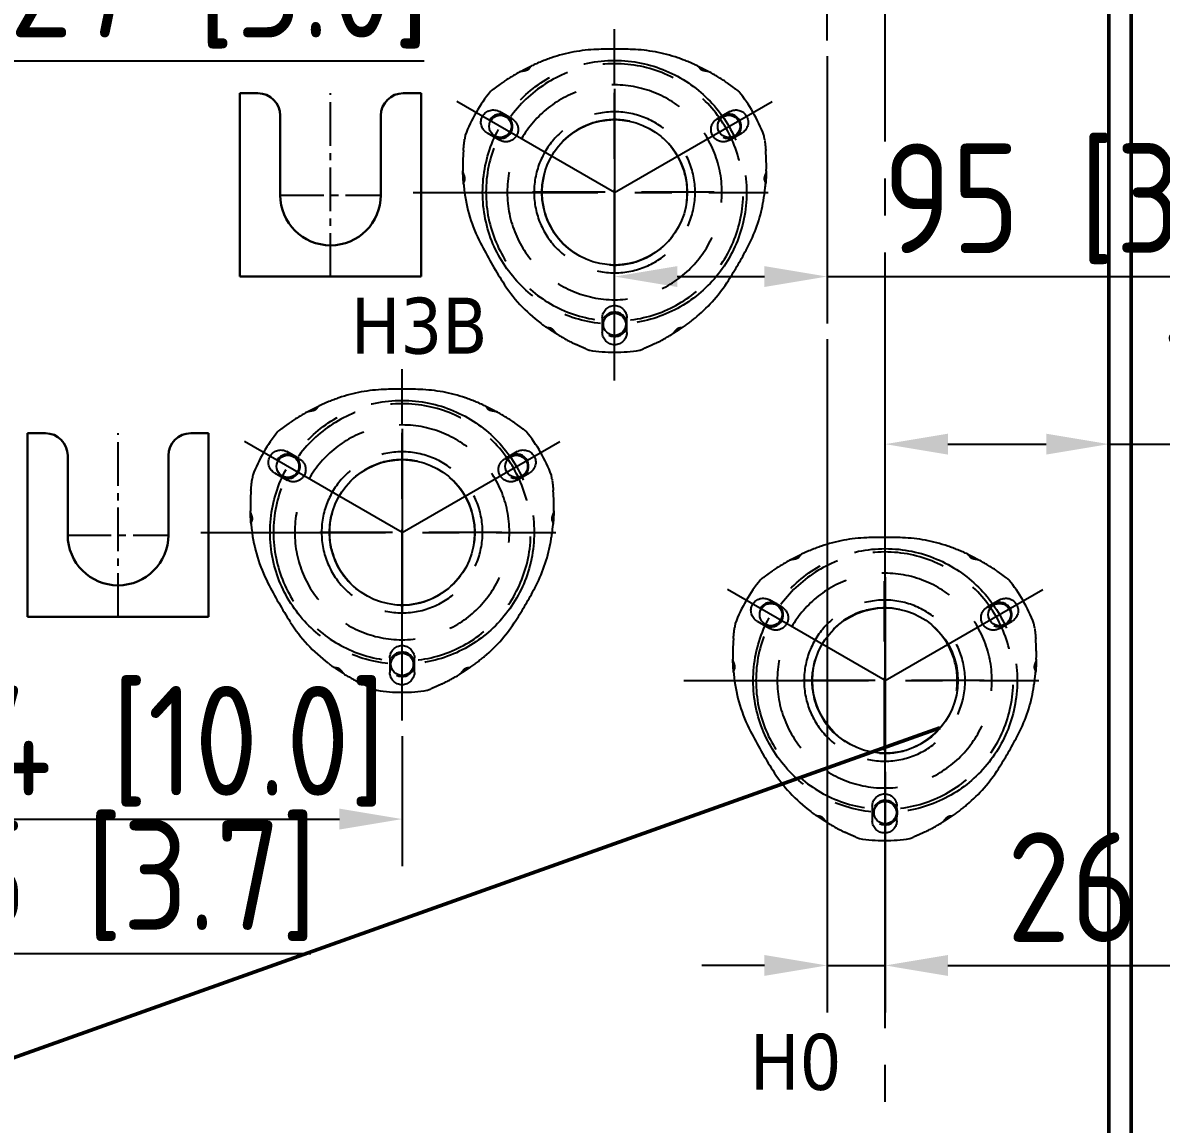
# Model space of a CAD drawing. Header units: millimetres. Extents: x 226184 to 236274, y -181921 to -175474.
# Drawn here: x 228171 to 228680, y -177662 to -177169 of the extents above; entities that cross this region are included whole.
import ezdxf

# ---------------------------------------------------------------- set-up
doc = ezdxf.new("R2010")
doc.units = ezdxf.units.MM
doc.header["$LTSCALE"] = 13
for name, pattern in [('CENTER2', [1.125, 0.75, -0.125, 0.125, -0.125]), ('CENTERX2', [101.6, 63.5, -12.7, 12.7, -12.7]), ('DASHED', [0.75, 0.5, -0.25])]:
    doc.linetypes.add(name, pattern=pattern)
for name, color, linetype in [('1', 4, 'Continuous'), ('2细线层', 4, 'Continuous'), ('4虚线层', 6, 'DASHED'), ('中心线', 1, 'CENTER2'), ('粗实线', 4, 'Continuous')]:
    doc.layers.add(name, color=color, linetype=linetype)
doc.layers.add('2细实线', color=3, linetype='Continuous', lineweight=20)
doc.layers.add('标注、文本', color=3, linetype='Continuous', lineweight=25)
doc.styles.get("Standard").update_dxf_attribs({"font": 'gbenor.shx', "bigfont": 'gbcbig.shx'})
doc.styles.add('Tahoma$001', font='tahoma.ttf', dxfattribs={"height": 2.159784})
doc.dimstyles.new('英寸 1-10', dxfattribs={"dimscale": 14, "dimtxt": 3.5, "dimasz": 2, "dimexe": 1.5, "dimexo": 0.5, "dimgap": 0.5, "dimtad": 1, "dimtoh": 1, "dimdec": 1, "dimdsep": 46, "dimtxsty": 'Standard', "dimcen": 2.5, "dimclrd": 3, "dimclre": 3, "dimclrt": 3, "dimadec": 0, "dimazin": 2, "dimtfac": 1, "dimtdec": 1, "dimtmove": 0, "dimatfit": 2, "dimfxl": 1, "dimarcsym": 0})

# ---------------------------------------------------------------- blocks, each defined once
blk = doc.blocks.new('A$C712F3155')
at = {"layer": '1', "color": 1, "linetype": 'CENTERX2', "lineweight": -3, "ltscale": 0.1}
for p, q in [((90, 0), (90, 156.99)), ((90, 130.33), (90, 35.46)), ((90, 84.09), (19.54, 124.77)), ((90, 84.09), (160.46, 124.77)), ((0, 84.09), (158.71, 84.09))]:
    blk.add_line(p, q, dxfattribs=at)
blk.add_circle((90, 84.09), 59, dxfattribs=at)
at = {"layer": '2细线层'}
for centre in [(38.9, 113.59), (141.1, 113.59), (90, 25.09)]:
    blk.add_circle(centre, 5, dxfattribs=at)
at = {"layer": '标注、文本'}
for centre in [(38.9, 113.59), (141.1, 113.59), (90, 25.09)]:
    blk.add_arc(centre, 5.5, 242.6715, 150, dxfattribs=at)
at = {"layer": '粗实线'}
blk.add_circle((90, 84.09), 32.5, dxfattribs=at)
blk = doc.blocks.new('*D44')
at = {"layer": '2细实线', "color": 3, "linetype": 'ByBlock', "lineweight": -2}
for p, q in [((227991.78, -177159.43), (227991.78, -177207.22)), ((228118.78, -177193.67), (228118.78, -177165.22)), ((228019.78, -177186.22), (228090.78, -177186.22)), ((228118.78, -177186.22), (228350.66, -177186.22))]:
    blk.add_line(p, q, dxfattribs=at)
at = {"layer": '2细实线', "color": 3, "linetype": 'ByBlock'}
for points in [[(228019.78, -177181.55), (228019.78, -177190.89), (227991.78, -177186.22)], [(228090.78, -177181.55), (228090.78, -177190.89), (228118.78, -177186.22)]]:
    blk.add_solid(points, dxfattribs=at)
at = {"layer": 'Defpoints', "color": 0, "linetype": 'ByBlock'}
for p in [(227991.78, -177152.43), (228118.78, -177186.22), (228118.78, -177200.67)]:
    blk.add_point(p, dxfattribs=at)
at = {"layer": '2细实线', "color": 3, "linetype": 'ByBlock', "insert": (228248.72, -177153.7), "char_height": 49, "attachment_point": 5}
blk.add_mtext('127 [5.0]', dxfattribs=at)
blk = doc.blocks.new('0.020')
at = {"layer": '中心线', "ltscale": 2}
for p, q in [((13611.24, 16499.07), (13611.24, 16581.07)), ((13588.74, 16535.57), (13633.74, 16535.57))]:
    blk.add_line(p, q, dxfattribs=at)
at = {"layer": '粗实线', "lineweight": 30}
for p, q in [((13570.74, 16499.07), (13570.74, 16581.07)), ((13570.74, 16581.07), (13578.74, 16581.07)), ((13643.74, 16581.07), (13651.74, 16581.07)), ((13651.74, 16499.07), (13651.74, 16581.07)), ((13588.74, 16535.57), (13588.74, 16571.07)), ((13633.74, 16535.57), (13633.74, 16571.07)), ((13570.74, 16499.07), (13651.74, 16499.07))]:
    blk.add_line(p, q, dxfattribs=at)
for centre, radius, start, end in [((13578.74, 16571.07), 10, 0, 90), ((13643.74, 16571.07), 10, 90, 180), ((13611.24, 16535.57), 22.5, 180, 0)]:
    blk.add_arc(centre, radius, start, end, dxfattribs=at)
blk = doc.blocks.new('A$C03F92070')
at = {"layer": '4虚线层', "ltscale": 5}
for p, q in [((67.85, 40.24), (67.85, 116.01)), ((16.36, 107.57), (21.99, 104.32)), ((113.71, 104.32), (119.34, 107.57)), ((16.49, 94.79), (10.86, 98.04)), ((124.84, 98.04), (119.21, 94.79)), ((23.33, 71.49), (112.37, 71.49)), ((62.35, 8.86), (62.35, 15.36)), ((73.35, 15.36), (73.35, 8.86))]:
    blk.add_line(p, q, dxfattribs=at)
for radius in [57.5, 48, 36, 32.5]:
    blk.add_circle((67.85, 71.49), radius, dxfattribs=at)
at = {"layer": '4虚线层', "ltscale": 5, "extrusion": (0, 0, -1)}
for centre, radius, start, end in [((-62.34, 65.41), 70, 71.0219, 87.9453), ((-67.85, -88.03), 223.54, 87.9453, 92.0547), ((-73.35, 65.41), 70, 92.0547, 108.9781), ((-68.85, 46.49), 90, 64.9245, 71.0219), ((-66.85, 46.49), 90, 108.9781, 115.0755), ((-68.85, 46.49), 90, 55.4521, 61.3818), ((-66.85, 46.49), 90, 118.6182, 124.5479), ((-68.85, 46.49), 90, 51.0831, 52.2343), ((-66.85, 46.49), 90, 127.7657, 128.9169), ((-67.85, 71.49), 71.5, 20.9645, 39.0355), ((-67.85, 71.49), 71.5, 140.9645, 159.0355), ((-90, 83.12), 90, 7.7657, 8.9169), ((-45.7, 83.12), 90, 171.0831, 172.2343), ((-90, 83.12), 90, 358.6182, 4.5479), ((-45.7, 83.12), 90, 175.4521, 181.3818), ((-90, 83.12), 90, 349.4672, 355.0755), ((-65.57, 80.82), 70, 186.6023, 207.2178), ((-45.7, 83.12), 90, 184.9245, 186.6023), ((-70.33, 79.46), 70, 331.9245, 349.4672), ((-205.81, 151.73), 223.54, 327.6503, 331.9245), ((70.97, 151.05), 223.54, 207.2178, 212.3568), ((-76.09, 69.57), 70, 310.1708, 327.6503), ((-58.73, 68.87), 70, 212.3568, 233.0262), ((-89, 84.85), 90, 304.9245, 310.1708), ((-46.7, 84.85), 90, 233.0262, 235.0755), ((-89, 84.85), 90, 295.4521, 301.3818), ((-46.7, 84.85), 90, 238.6182, 244.5479), ((-89, 84.85), 90, 291.0831, 292.2343), ((-67.85, 71.49), 71.5, 260.9645, 279.0355), ((-46.7, 84.85), 90, 247.7657, 248.9169)]:
    blk.add_arc(centre, radius, start, end, dxfattribs=at)
at = {"layer": '4虚线层', "ltscale": 5}
for centre, start, end in [((13.61, 102.81), 60, 240), ((122.09, 102.81), 300, 120), ((19.24, 99.56), 240, 60), ((116.46, 99.56), 120, 300), ((67.85, 15.36), 0, 180), ((67.85, 8.86), 180, 0)]:
    blk.add_arc(centre, 5.5, start, end, dxfattribs=at)
for points, knots in [([(30.89, 128.1), (30.89, 128.1), (30.88, 128.1), (30.83, 128.07), (30.76, 128.04), (30.57, 127.95), (30.45, 127.89), (30.18, 127.77), (30.03, 127.69), (29.7, 127.53), (29.52, 127.45), (29.16, 127.27), (28.96, 127.17), (28.58, 126.98), (28.39, 126.89), (27.99, 126.69), (27.8, 126.59), (27.42, 126.39), (27.24, 126.3), (26.87, 126.11), (26.7, 126.02), (26.39, 125.85), (26.24, 125.77), (25.98, 125.63), (25.87, 125.57), (25.69, 125.47), (25.63, 125.44), (25.58, 125.41), (25.57, 125.4), (25.57, 125.4), (25.57, 125.4), (25.57, 125.4)], [0, 0, 0, 0, 0.043819, 0.043819, 0.119878, 0.119878, 0.195937, 0.195937, 0.271996, 0.271996, 0.348055, 0.348055, 0.424114, 0.424114, 0.500173, 0.500173, 0.576231, 0.576231, 0.65229, 0.65229, 0.728349, 0.728349, 0.804408, 0.804408, 0.880467, 0.880467, 0.956526, 0.956526, 0.994556, 0.994556, 1, 1, 1, 1]), ([(30.71, 128.01), (30.65, 127.99), (30.59, 127.94), (30.48, 127.84), (30.42, 127.77), (30.3, 127.62), (30.24, 127.54), (30.11, 127.35), (30.04, 127.25), (29.89, 127.05), (29.81, 126.95), (29.62, 126.74), (29.51, 126.65), (29.29, 126.47), (29.16, 126.4), (28.9, 126.26), (28.77, 126.2), (28.36, 126.06), (28.08, 125.99), (27.53, 125.87), (27.26, 125.83), (26.87, 125.76), (26.75, 125.74), (26.5, 125.7), (26.38, 125.67), (26.05, 125.61), (25.85, 125.56), (25.74, 125.5)], [0, 0, 0, 0, 0.0625, 0.0625, 0.125, 0.125, 0.1875, 0.1875, 0.25, 0.25, 0.3125, 0.3125, 0.375, 0.375, 0.4375, 0.4375, 0.5, 0.5, 0.625, 0.625, 0.75, 0.75, 0.8125, 0.8125, 0.875, 0.875, 1, 1, 1, 1]), ([(110.13, 125.4), (110.13, 125.4), (110.13, 125.4), (110.13, 125.4), (110.12, 125.41), (110.07, 125.44), (110.01, 125.47), (109.83, 125.57), (109.72, 125.63), (109.46, 125.77), (109.31, 125.85), (108.99, 126.02), (108.81, 126.11), (108.45, 126.3), (108.26, 126.4), (107.88, 126.6), (107.68, 126.7), (107.29, 126.9), (107.1, 127), (106.72, 127.18), (106.53, 127.28), (106.16, 127.46), (105.99, 127.54), (105.66, 127.7), (105.51, 127.77), (105.24, 127.9), (105.12, 127.95), (104.94, 128.04), (104.87, 128.07), (104.82, 128.09), (104.81, 128.1), (104.8, 128.1), (104.8, 128.1), (104.8, 128.1)], [0, 0, 0, 0, 0.005743, 0.005743, 0.043766, 0.043766, 0.119813, 0.119813, 0.195859, 0.195859, 0.271906, 0.271906, 0.347952, 0.347952, 0.423999, 0.423999, 0.500046, 0.500046, 0.576092, 0.576092, 0.652139, 0.652139, 0.728185, 0.728185, 0.804232, 0.804232, 0.880279, 0.880279, 0.956325, 0.956325, 0.994349, 0.994349, 1, 1, 1, 1]), ([(109.96, 125.5), (109.9, 125.53), (109.83, 125.55), (109.65, 125.6), (109.54, 125.63), (109.21, 125.7), (108.96, 125.74), (108.44, 125.83), (108.17, 125.87), (107.63, 125.99), (107.34, 126.06), (106.94, 126.2), (106.8, 126.26), (106.54, 126.39), (106.42, 126.47), (106.19, 126.64), (106.08, 126.74), (105.9, 126.94), (105.81, 127.05), (105.66, 127.25), (105.59, 127.35), (105.46, 127.53), (105.39, 127.62), (105.28, 127.77), (105.22, 127.84), (105.11, 127.94), (105.05, 127.99), (104.99, 128.01)], [0, 0, 0, 0, 0.0625, 0.0625, 0.125, 0.125, 0.25, 0.25, 0.375, 0.375, 0.5, 0.5, 0.5625, 0.5625, 0.625, 0.625, 0.6875, 0.6875, 0.75, 0.75, 0.8125, 0.8125, 0.875, 0.875, 0.9375, 0.9375, 1, 1, 1, 1]), ([(13.95, 117.81), (13.92, 117.79), (13.88, 117.76), (13.82, 117.71), (13.77, 117.67), (13.74, 117.65), (13.73, 117.64)], [0, 0, 0, 0, 0.272943, 0.542517, 0.809704, 1, 1, 1, 1]), ([(14.22, 118.02), (14.2, 118), (14.15, 117.96), (14.08, 117.91), (14.01, 117.86), (13.97, 117.82), (13.95, 117.81)], [0, 0, 0, 0, 0.251777, 0.501943, 0.751136, 1, 1, 1, 1]), ([(14.55, 118.27), (14.52, 118.25), (14.46, 118.2), (14.38, 118.14), (14.3, 118.08), (14.25, 118.04), (14.22, 118.02)], [0, 0, 0, 0, 0.251749, 0.501948, 0.751171, 1, 1, 1, 1]), ([(15.74, 119.15), (15.69, 119.12), (15.59, 119.05), (15.45, 118.94), (15.32, 118.84), (15.18, 118.74), (15.05, 118.65), (14.92, 118.55), (14.8, 118.45), (14.67, 118.36), (14.59, 118.3), (14.55, 118.27)], [0, 0, 0, 0, 0.114473, 0.22719, 0.338528, 0.448878, 0.558641, 0.668227, 0.778044, 0.888502, 1, 1, 1, 1]), ([(17.82, 120.63), (17.81, 120.62), (17.74, 120.57), (17.58, 120.46), (17.28, 120.26), (16.94, 120.02), (16.6, 119.78), (16.29, 119.55), (16.01, 119.35), (15.83, 119.22), (15.74, 119.15)], [0, 0, 0, 0, 0.026865, 0.187364, 0.351072, 0.511786, 0.674931, 0.783277, 0.891149, 1, 1, 1, 1]), ([(119.96, 119.15), (119.92, 119.19), (119.82, 119.25), (119.69, 119.35), (119.55, 119.45), (119.41, 119.55), (119.28, 119.65), (119.06, 119.81), (118.76, 120.02), (118.42, 120.26), (118.12, 120.46), (117.96, 120.57), (117.89, 120.62), (117.88, 120.63)], [0, 0, 0, 0, 0.05466, 0.108896, 0.162888, 0.216817, 0.270864, 0.325211, 0.488741, 0.649833, 0.813717, 0.974388, 1, 1, 1, 1]), ([(121.15, 118.27), (121.11, 118.3), (121.03, 118.36), (120.9, 118.45), (120.78, 118.55), (120.65, 118.65), (120.52, 118.74), (120.38, 118.84), (120.25, 118.94), (120.1, 119.05), (120.01, 119.12), (119.96, 119.15)], [0, 0, 0, 0, 0.111498, 0.221956, 0.331773, 0.441359, 0.551122, 0.661472, 0.77281, 0.885527, 1, 1, 1, 1]), ([(121.48, 118.02), (121.45, 118.04), (121.4, 118.08), (121.32, 118.14), (121.23, 118.2), (121.18, 118.25), (121.15, 118.27)], [0, 0, 0, 0, 0.248829, 0.498052, 0.748251, 1, 1, 1, 1]), ([(121.75, 117.81), (121.73, 117.82), (121.69, 117.86), (121.62, 117.91), (121.55, 117.96), (121.5, 118), (121.48, 118.02)], [0, 0, 0, 0, 0.248864, 0.498057, 0.748223, 1, 1, 1, 1]), ([(121.97, 117.64), (121.96, 117.65), (121.93, 117.67), (121.88, 117.71), (121.82, 117.76), (121.78, 117.79), (121.75, 117.81)], [0, 0, 0, 0, 0.190293, 0.457482, 0.727057, 1, 1, 1, 1]), ([(0.52, 92.79), (0.51, 92.73), (0.5, 92.62), (0.48, 92.45), (0.46, 92.28), (0.45, 92.11), (0.43, 91.95), (0.4, 91.68), (0.37, 91.32), (0.33, 90.9), (0.3, 90.54), (0.29, 90.34), (0.28, 90.26), (0.28, 90.25)], [0, 0, 0, 0, 0.05466, 0.108897, 0.162889, 0.216817, 0.270864, 0.325211, 0.488741, 0.649833, 0.813717, 0.974388, 1, 1, 1, 1]), ([(0.69, 94.25), (0.68, 94.21), (0.67, 94.11), (0.65, 93.95), (0.63, 93.8), (0.61, 93.64), (0.59, 93.47), (0.57, 93.31), (0.55, 93.14), (0.53, 92.96), (0.52, 92.85), (0.52, 92.79)], [0, 0, 0, 0, 0.111498, 0.221956, 0.331773, 0.441359, 0.551122, 0.661472, 0.77281, 0.885527, 1, 1, 1, 1]), ([(0.74, 94.67), (0.73, 94.63), (0.73, 94.57), (0.71, 94.47), (0.7, 94.36), (0.69, 94.29), (0.69, 94.25)], [0, 0, 0, 0, 0.248829, 0.498052, 0.748251, 1, 1, 1, 1]), ([(0.82, 95.29), (0.82, 95.27), (0.81, 95.24), (0.81, 95.17), (0.8, 95.1), (0.79, 95.04), (0.78, 95.01)], [0, 0, 0, 0, 0.190297, 0.457484, 0.727058, 1, 1, 1, 1]), ([(134.92, 95.01), (134.91, 95.04), (134.9, 95.1), (134.89, 95.17), (134.89, 95.24), (134.88, 95.27), (134.88, 95.29)], [0, 0, 0, 0, 0.272943, 0.542517, 0.809704, 1, 1, 1, 1]), ([(134.96, 94.67), (134.96, 94.7), (134.95, 94.76), (134.94, 94.85), (134.93, 94.93), (134.92, 94.98), (134.92, 95.01)], [0, 0, 0, 0, 0.251777, 0.501943, 0.751136, 1, 1, 1, 1]), ([(135.01, 94.25), (135.01, 94.29), (135, 94.36), (134.99, 94.47), (134.97, 94.57), (134.96, 94.63), (134.96, 94.67)], [0, 0, 0, 0, 0.251749, 0.501948, 0.751171, 1, 1, 1, 1]), ([(135.18, 92.79), (135.18, 92.85), (135.16, 92.96), (135.15, 93.14), (135.13, 93.31), (135.11, 93.47), (135.09, 93.64), (135.07, 93.8), (135.05, 93.95), (135.03, 94.11), (135.02, 94.21), (135.01, 94.25)], [0, 0, 0, 0, 0.114473, 0.22719, 0.338528, 0.448878, 0.558641, 0.668227, 0.778044, 0.888502, 1, 1, 1, 1]), ([(135.42, 90.25), (135.42, 90.26), (135.41, 90.34), (135.4, 90.54), (135.37, 90.9), (135.33, 91.31), (135.29, 91.73), (135.25, 92.11), (135.22, 92.45), (135.2, 92.67), (135.18, 92.79)], [0, 0, 0, 0, 0.026865, 0.187364, 0.351073, 0.511786, 0.674931, 0.783277, 0.891149, 1, 1, 1, 1]), ([(0.02, 81.15), (0.02, 81.15), (0.02, 81.15), (0.02, 81.15), (0.02, 81.14), (0.02, 81.08), (0.02, 81.01), (0.02, 80.81), (0.03, 80.68), (0.04, 80.38), (0.04, 80.21), (0.05, 79.85), (0.06, 79.65), (0.08, 79.24), (0.09, 79.03), (0.11, 78.6), (0.12, 78.38), (0.14, 77.94), (0.16, 77.72), (0.18, 77.3), (0.2, 77.09), (0.23, 76.68), (0.24, 76.49), (0.27, 76.13), (0.28, 75.96), (0.3, 75.67), (0.32, 75.54), (0.33, 75.33), (0.34, 75.26), (0.34, 75.2), (0.35, 75.19), (0.35, 75.19), (0.35, 75.19), (0.35, 75.19)], [0, 0, 0, 0, 0.005743, 0.005743, 0.043766, 0.043766, 0.119813, 0.119813, 0.195859, 0.195859, 0.271906, 0.271906, 0.347952, 0.347952, 0.423999, 0.423999, 0.500046, 0.500046, 0.576092, 0.576092, 0.652139, 0.652139, 0.728185, 0.728185, 0.804232, 0.804232, 0.880279, 0.880279, 0.956325, 0.956325, 0.994349, 0.994349, 1, 1, 1, 1]), ([(0.02, 80.95), (0.02, 80.89), (0.04, 80.81), (0.08, 80.63), (0.12, 80.53), (0.22, 80.21), (0.31, 79.97), (0.5, 79.47), (0.59, 79.22), (0.76, 78.69), (0.85, 78.41), (0.92, 77.98), (0.94, 77.84), (0.96, 77.55), (0.95, 77.4), (0.91, 77.12), (0.88, 76.97), (0.8, 76.71), (0.75, 76.59), (0.65, 76.35), (0.6, 76.24), (0.51, 76.03), (0.47, 75.94), (0.39, 75.76), (0.37, 75.68), (0.33, 75.53), (0.32, 75.46), (0.33, 75.4)], [0, 0, 0, 0, 0.0625, 0.0625, 0.125, 0.125, 0.25, 0.25, 0.375, 0.375, 0.5, 0.5, 0.5625, 0.5625, 0.625, 0.625, 0.6875, 0.6875, 0.75, 0.75, 0.8125, 0.8125, 0.875, 0.875, 0.9375, 0.9375, 1, 1, 1, 1]), ([(135.37, 75.4), (135.38, 75.46), (135.37, 75.53), (135.33, 75.68), (135.31, 75.76), (135.23, 75.94), (135.19, 76.03), (135.1, 76.24), (135.04, 76.35), (134.95, 76.58), (134.9, 76.71), (134.82, 76.97), (134.79, 77.11), (134.75, 77.4), (134.74, 77.54), (134.76, 77.83), (134.78, 77.98), (134.85, 78.4), (134.93, 78.68), (135.11, 79.21), (135.2, 79.47), (135.34, 79.84), (135.38, 79.96), (135.47, 80.2), (135.51, 80.31), (135.62, 80.63), (135.68, 80.83), (135.68, 80.95)], [0, 0, 0, 0, 0.0625, 0.0625, 0.125, 0.125, 0.1875, 0.1875, 0.25, 0.25, 0.3125, 0.3125, 0.375, 0.375, 0.4375, 0.4375, 0.5, 0.5, 0.625, 0.625, 0.75, 0.75, 0.8125, 0.8125, 0.875, 0.875, 1, 1, 1, 1]), ([(135.35, 75.19), (135.35, 75.19), (135.35, 75.2), (135.36, 75.26), (135.37, 75.34), (135.38, 75.54), (135.4, 75.67), (135.42, 75.97), (135.43, 76.14), (135.46, 76.51), (135.48, 76.7), (135.5, 77.11), (135.52, 77.32), (135.54, 77.75), (135.56, 77.97), (135.58, 78.41), (135.59, 78.62), (135.61, 79.05), (135.62, 79.26), (135.64, 79.67), (135.65, 79.86), (135.66, 80.22), (135.66, 80.39), (135.67, 80.68), (135.67, 80.81), (135.68, 81.01), (135.68, 81.08), (135.68, 81.14), (135.68, 81.15), (135.68, 81.15), (135.68, 81.15), (135.68, 81.15)], [0, 0, 0, 0, 0.043819, 0.043819, 0.119878, 0.119878, 0.195937, 0.195937, 0.271996, 0.271996, 0.348055, 0.348055, 0.424114, 0.424114, 0.500173, 0.500173, 0.576232, 0.576232, 0.65229, 0.65229, 0.728349, 0.728349, 0.804408, 0.804408, 0.880467, 0.880467, 0.956526, 0.956526, 0.994556, 0.994556, 1, 1, 1, 1]), ([(37.3, 11.18), (37.3, 11.18), (37.31, 11.17), (37.36, 11.14), (37.42, 11.09), (37.59, 10.98), (37.7, 10.9), (37.95, 10.73), (38.09, 10.63), (38.39, 10.43), (38.55, 10.32), (38.89, 10.09), (39.07, 9.97), (39.42, 9.73), (39.61, 9.61), (39.98, 9.37), (40.16, 9.26), (40.51, 9.03), (40.69, 8.91), (41.04, 8.69), (41.2, 8.59), (41.51, 8.4), (41.65, 8.31), (41.9, 8.16), (42.01, 8.09), (42.18, 7.99), (42.24, 7.95), (42.29, 7.92), (42.3, 7.91), (42.3, 7.91), (42.3, 7.91), (42.3, 7.91)], [0, 0, 0, 0, 0.043819, 0.043819, 0.119878, 0.119878, 0.195937, 0.195937, 0.271996, 0.271996, 0.348055, 0.348055, 0.424114, 0.424114, 0.500173, 0.500173, 0.576231, 0.576231, 0.65229, 0.65229, 0.728349, 0.728349, 0.804408, 0.804408, 0.880467, 0.880467, 0.956526, 0.956526, 0.994556, 0.994556, 1, 1, 1, 1]), ([(37.47, 11.06), (37.52, 11.02), (37.59, 11), (37.73, 10.95), (37.82, 10.93), (38.01, 10.91), (38.11, 10.9), (38.34, 10.88), (38.46, 10.87), (38.71, 10.83), (38.85, 10.81), (39.11, 10.75), (39.25, 10.71), (39.52, 10.6), (39.64, 10.53), (39.89, 10.37), (40.01, 10.29), (40.34, 10.01), (40.54, 9.8), (40.91, 9.38), (41.09, 9.17), (41.34, 8.87), (41.42, 8.77), (41.58, 8.58), (41.66, 8.48), (41.88, 8.23), (42.02, 8.08), (42.13, 8.02)], [0, 0, 0, 0, 0.0625, 0.0625, 0.125, 0.125, 0.1875, 0.1875, 0.25, 0.25, 0.3125, 0.3125, 0.375, 0.375, 0.4375, 0.4375, 0.5, 0.5, 0.625, 0.625, 0.75, 0.75, 0.8125, 0.8125, 0.875, 0.875, 1, 1, 1, 1]), ([(93.4, 7.91), (93.4, 7.91), (93.4, 7.91), (93.4, 7.91), (93.41, 7.92), (93.46, 7.95), (93.52, 7.99), (93.69, 8.09), (93.8, 8.16), (94.06, 8.32), (94.2, 8.4), (94.51, 8.6), (94.68, 8.7), (95.02, 8.92), (95.2, 9.04), (95.56, 9.27), (95.75, 9.39), (96.12, 9.63), (96.3, 9.75), (96.65, 9.98), (96.83, 10.1), (97.16, 10.33), (97.32, 10.43), (97.62, 10.64), (97.76, 10.73), (98.01, 10.9), (98.11, 10.98), (98.28, 11.1), (98.34, 11.14), (98.39, 11.17), (98.4, 11.18), (98.4, 11.18), (98.4, 11.18), (98.4, 11.18)], [0, 0, 0, 0, 0.005743, 0.005743, 0.043766, 0.043766, 0.119813, 0.119813, 0.195859, 0.195859, 0.271906, 0.271906, 0.347952, 0.347952, 0.423999, 0.423999, 0.500046, 0.500046, 0.576092, 0.576092, 0.652139, 0.652139, 0.728185, 0.728185, 0.804232, 0.804232, 0.880279, 0.880279, 0.956325, 0.956325, 0.994349, 0.994349, 1, 1, 1, 1]), ([(93.57, 8.02), (93.62, 8.05), (93.68, 8.1), (93.82, 8.23), (93.89, 8.31), (94.11, 8.56), (94.27, 8.76), (94.61, 9.17), (94.79, 9.38), (95.16, 9.79), (95.36, 10), (95.69, 10.28), (95.8, 10.37), (96.05, 10.53), (96.18, 10.6), (96.44, 10.71), (96.58, 10.75), (96.85, 10.81), (96.98, 10.83), (97.24, 10.87), (97.36, 10.88), (97.58, 10.9), (97.69, 10.91), (97.88, 10.93), (97.96, 10.95), (98.11, 11), (98.18, 11.02), (98.23, 11.06)], [0, 0, 0, 0, 0.0625, 0.0625, 0.125, 0.125, 0.25, 0.25, 0.375, 0.375, 0.5, 0.5, 0.5625, 0.5625, 0.625, 0.625, 0.6875, 0.6875, 0.75, 0.75, 0.8125, 0.8125, 0.875, 0.875, 0.9375, 0.9375, 1, 1, 1, 1]), ([(50.31, 3.59), (50.32, 3.59), (50.4, 3.55), (50.57, 3.46), (50.9, 3.31), (51.28, 3.14), (51.66, 2.96), (52.01, 2.8), (52.32, 2.67), (52.52, 2.57), (52.63, 2.53)], [0, 0, 0, 0, 0.026866, 0.187364, 0.351073, 0.511786, 0.674931, 0.783277, 0.891149, 1, 1, 1, 1]), ([(52.63, 2.53), (52.68, 2.5), (52.79, 2.46), (52.95, 2.39), (53.11, 2.32), (53.26, 2.25), (53.41, 2.19), (53.56, 2.12), (53.7, 2.06), (53.85, 2), (53.94, 1.96), (53.98, 1.94)], [0, 0, 0, 0, 0.114473, 0.22719, 0.338528, 0.448878, 0.558641, 0.668227, 0.778044, 0.888502, 1, 1, 1, 1]), ([(53.98, 1.94), (54.02, 1.93), (54.09, 1.9), (54.18, 1.86), (54.28, 1.82), (54.34, 1.79), (54.37, 1.78)], [0, 0, 0, 0, 0.251749, 0.501948, 0.751171, 1, 1, 1, 1]), ([(54.37, 1.78), (54.4, 1.77), (54.45, 1.74), (54.54, 1.71), (54.61, 1.68), (54.66, 1.66), (54.69, 1.65)], [0, 0, 0, 0, 0.251777, 0.501943, 0.751136, 1, 1, 1, 1]), ([(54.69, 1.65), (54.71, 1.64), (54.77, 1.61), (54.84, 1.58), (54.9, 1.56), (54.93, 1.55), (54.94, 1.54)], [0, 0, 0, 0, 0.272943, 0.542518, 0.809705, 1, 1, 1, 1]), ([(80.76, 1.54), (80.77, 1.55), (80.8, 1.56), (80.86, 1.58), (80.93, 1.61), (80.99, 1.64), (81.01, 1.65)], [0, 0, 0, 0, 0.190295, 0.457482, 0.727057, 1, 1, 1, 1]), ([(81.01, 1.65), (81.04, 1.66), (81.08, 1.68), (81.16, 1.71), (81.25, 1.74), (81.3, 1.77), (81.33, 1.78)], [0, 0, 0, 0, 0.248864, 0.498057, 0.748223, 1, 1, 1, 1]), ([(81.33, 1.78), (81.36, 1.79), (81.42, 1.82), (81.52, 1.86), (81.61, 1.9), (81.68, 1.93), (81.72, 1.94)], [0, 0, 0, 0, 0.248829, 0.498052, 0.748251, 1, 1, 1, 1]), ([(81.72, 1.94), (81.76, 1.96), (81.85, 2), (82, 2.06), (82.14, 2.12), (82.29, 2.19), (82.44, 2.25), (82.59, 2.32), (82.75, 2.39), (82.91, 2.46), (83.02, 2.5), (83.07, 2.53)], [0, 0, 0, 0, 0.111498, 0.221956, 0.331773, 0.441359, 0.551122, 0.661472, 0.77281, 0.885527, 1, 1, 1, 1]), ([(83.07, 2.53), (83.12, 2.55), (83.23, 2.6), (83.38, 2.67), (83.54, 2.73), (83.69, 2.8), (83.84, 2.87), (84.09, 2.98), (84.42, 3.14), (84.8, 3.31), (85.13, 3.46), (85.3, 3.55), (85.38, 3.58), (85.39, 3.59)], [0, 0, 0, 0, 0.05466, 0.108897, 0.162889, 0.216817, 0.270864, 0.325211, 0.488741, 0.649834, 0.813718, 0.974389, 1, 1, 1, 1])]:
    blk.add_open_spline(points, degree=3, knots=knots, dxfattribs=at)
blk.add_open_spline([(0.82, 95.28), (0.81, 95.2), (0.82, 95.09), (0.84, 94.95)], degree=3, dxfattribs=at)
blk = doc.blocks.new('*D49')
at = {"layer": '2细实线', "color": 3, "linetype": 'ByBlock', "lineweight": -2}
for p, q in [((228666.77, -177247.02), (228666.77, -176818.19)), ((228805.77, -177224.98), (228805.77, -176818.19)), ((228666.77, -176839.19), (228434.75, -176839.19)), ((228777.77, -176839.19), (228694.77, -176839.19))]:
    blk.add_line(p, q, dxfattribs=at)
at = {"layer": '2细实线', "color": 3, "linetype": 'ByBlock'}
for points in [[(228694.77, -176834.53), (228694.77, -176843.86), (228666.77, -176839.19)], [(228777.77, -176834.53), (228777.77, -176843.86), (228805.77, -176839.19)]]:
    blk.add_solid(points, dxfattribs=at)
at = {"layer": 'Defpoints', "color": 0, "linetype": 'ByBlock'}
for p in [(228805.77, -176839.19), (228805.77, -177231.98), (228666.77, -177254.02)]:
    blk.add_point(p, dxfattribs=at)
at = {"layer": '2细实线', "color": 3, "linetype": 'ByBlock', "insert": (228536.76, -176806.68), "char_height": 49, "attachment_point": 5}
blk.add_mtext('139 [5.5]', dxfattribs=at)
blk = doc.blocks.new('*D53')
at = {"layer": '2细实线', "color": 3, "linetype": 'ByBlock', "lineweight": -2}
for p, q in [((227991.78, -177470.92), (227991.78, -177606.22)), ((228086.78, -177488.07), (228086.78, -177606.22)), ((228019.78, -177585.22), (228058.78, -177585.22)), ((228086.78, -177585.22), (228299.93, -177585.22))]:
    blk.add_line(p, q, dxfattribs=at)
at = {"layer": '2细实线', "color": 3, "linetype": 'ByBlock'}
for points in [[(228019.78, -177580.55), (228019.78, -177589.88), (227991.78, -177585.22)], [(228058.78, -177580.55), (228058.78, -177589.88), (228086.78, -177585.22)]]:
    blk.add_solid(points, dxfattribs=at)
at = {"layer": 'Defpoints', "color": 0, "linetype": 'ByBlock'}
for p in [(227991.78, -177463.92), (228086.78, -177481.07), (228086.78, -177585.22)]:
    blk.add_point(p, dxfattribs=at)
at = {"layer": '2细实线', "color": 3, "linetype": 'ByBlock', "insert": (228207.36, -177552.71), "char_height": 49, "attachment_point": 5}
blk.add_mtext('95 [3.7]', dxfattribs=at)
blk = doc.blocks.new('*D54')
at = {"layer": '2细实线', "color": 3, "linetype": 'ByBlock', "lineweight": -2}
for p, q in [((228340.78, -177488.07), (228340.78, -177546.15)), ((228086.78, -177506.38), (228086.78, -177546.15)), ((228114.78, -177525.15), (228312.78, -177525.15))]:
    blk.add_line(p, q, dxfattribs=at)
at = {"layer": '2细实线', "color": 3, "linetype": 'ByBlock'}
for points in [[(228114.78, -177520.49), (228114.78, -177529.82), (228086.78, -177525.15)], [(228312.78, -177520.49), (228312.78, -177529.82), (228340.78, -177525.15)]]:
    blk.add_solid(points, dxfattribs=at)
at = {"layer": 'Defpoints', "color": 0, "linetype": 'ByBlock'}
for p in [(228340.78, -177481.07), (228086.78, -177499.38), (228340.78, -177525.15)]:
    blk.add_point(p, dxfattribs=at)
at = {"layer": '2细实线', "color": 3, "linetype": 'ByBlock', "insert": (228213.78, -177492.63), "char_height": 49, "attachment_point": 5}
blk.add_mtext('254 [10.0]', dxfattribs=at)
blk = doc.blocks.new('*D55')
at = {"layer": '2细实线', "color": 3, "linetype": 'ByBlock', "lineweight": -2}
for p, q in [((228530.77, -177184.07), (228530.77, -177303.63)), ((228435.78, -177322.07), (228435.78, -177261.63)), ((228463.78, -177282.63), (228502.77, -177282.63)), ((228530.77, -177282.63), (228743.92, -177282.63))]:
    blk.add_line(p, q, dxfattribs=at)
at = {"layer": '2细实线', "color": 3, "linetype": 'ByBlock'}
for points in [[(228463.78, -177277.97), (228463.78, -177287.3), (228435.78, -177282.63)], [(228502.77, -177277.97), (228502.77, -177287.3), (228530.77, -177282.63)]]:
    blk.add_solid(points, dxfattribs=at)
at = {"layer": 'Defpoints', "color": 0, "linetype": 'ByBlock'}
for p in [(228530.77, -177177.07), (228530.77, -177282.63), (228435.78, -177329.07)]:
    blk.add_point(p, dxfattribs=at)
at = {"layer": '2细实线', "color": 3, "linetype": 'ByBlock', "insert": (228651.34, -177250.12), "char_height": 49, "attachment_point": 5}
blk.add_mtext('95 [3.7]', dxfattribs=at)
blk = doc.blocks.new('*D38')
at = {"layer": '2细实线', "color": 3, "linetype": 'ByBlock', "lineweight": -2}
for p, q in [((228556.77, -177522.84), (228556.77, -177336.55)), ((228656.77, -177350.55), (228656.77, -177336.55)), ((228584.77, -177357.55), (228628.77, -177357.55)), ((228656.77, -177357.55), (228888.79, -177357.55))]:
    blk.add_line(p, q, dxfattribs=at)
at = {"layer": '2细实线', "color": 3, "linetype": 'ByBlock'}
for points in [[(228584.77, -177352.88), (228584.77, -177362.21), (228556.77, -177357.55)], [(228628.77, -177352.88), (228628.77, -177362.21), (228656.77, -177357.55)]]:
    blk.add_solid(points, dxfattribs=at)
at = {"layer": 'Defpoints', "color": 0, "linetype": 'ByBlock'}
for p in [(228656.77, -177357.55), (228656.77, -177357.55), (228556.77, -177529.84)]:
    blk.add_point(p, dxfattribs=at)
at = {"layer": '2细实线', "color": 3, "linetype": 'ByBlock', "insert": (228786.78, -177325.03), "char_height": 49, "attachment_point": 5}
blk.add_mtext('100 [3.9]', dxfattribs=at)
blk = doc.blocks.new('*D41')
at = {"layer": '2细实线', "color": 3, "linetype": 'ByBlock', "lineweight": -2}
for p, q in [((228530.77, -177504.02), (228530.77, -177611.59)), ((228556.77, -177511.53), (228556.77, -177611.59)), ((228502.77, -177590.59), (228474.77, -177590.59)), ((228530.77, -177590.59), (228556.77, -177590.59)), ((228584.77, -177590.59), (228789.1, -177590.59))]:
    blk.add_line(p, q, dxfattribs=at)
at = {"layer": '2细实线', "color": 3, "linetype": 'ByBlock'}
for points in [[(228502.77, -177585.93), (228502.77, -177595.26), (228530.77, -177590.59)], [(228584.77, -177585.93), (228584.77, -177595.26), (228556.77, -177590.59)]]:
    blk.add_solid(points, dxfattribs=at)
at = {"layer": 'Defpoints', "color": 0, "linetype": 'ByBlock'}
for p in [(228530.77, -177497.02), (228556.77, -177504.53), (228556.77, -177590.59)]:
    blk.add_point(p, dxfattribs=at)
at = {"layer": '2细实线', "color": 3, "linetype": 'ByBlock', "insert": (228700.93, -177558.07), "char_height": 49, "attachment_point": 5}
blk.add_mtext('26 [1.0]', dxfattribs=at)
blk = doc.blocks.new('*D42')
at = {"layer": '2细实线', "color": 3, "linetype": 'ByBlock', "lineweight": -2}
for p, q in [((228530.77, -177310.63), (228530.77, -177611.59)), ((228556.77, -177504.02), (228556.77, -177611.59)), ((228502.77, -177590.59), (228474.77, -177590.59)), ((228530.77, -177590.59), (228556.77, -177590.59)), ((228584.77, -177590.59), (228789.1, -177590.59))]:
    blk.add_line(p, q, dxfattribs=at)
at = {"layer": '2细实线', "color": 3, "linetype": 'ByBlock'}
for points in [[(228502.77, -177585.93), (228502.77, -177595.26), (228530.77, -177590.59)], [(228584.77, -177585.93), (228584.77, -177595.26), (228556.77, -177590.59)]]:
    blk.add_solid(points, dxfattribs=at)
at = {"layer": 'Defpoints', "color": 0, "linetype": 'ByBlock'}
for p in [(228530.77, -177303.63), (228556.77, -177497.02), (228556.77, -177590.59)]:
    blk.add_point(p, dxfattribs=at)
at = {"layer": '2细实线', "color": 3, "linetype": 'ByBlock', "insert": (228700.93, -177558.07), "char_height": 49, "attachment_point": 5}
blk.add_mtext('26 [1.0]', dxfattribs=at)

msp = doc.modelspace()

# ---------------------------------------------------------------- linework, layer by layer
at = {"layer": '1', "color": 1, "linetype": 'CENTERX2', "lineweight": -3, "ltscale": 0.1}
msp.add_line((228556.769, -178014.804), (228556.769, -176262.976), dxfattribs=at)
at = {"layer": '粗实线', "lineweight": 50}
for p, q in [((228656.769, -176298.42), (228656.769, -177872.976)), ((228666.769, -176298.42), (228666.769, -177872.976)), ((228581.257, -177484.302), (227436.991, -177892.077))]:
    msp.add_line(p, q, dxfattribs=at)

# ---------------------------------------------------------------- block references
at = {"layer": '标注、文本'}
for name, p in [('A$C712F3155', (228440.77, -177177.067)), ('A$C712F3155', (228345.781, -177329.067)), ('0.020', (214697.542, -193781.741)), ('A$C712F3155', (228250.781, -177481.067)), ('0.020', (214602.542, -193933.741)), ('A$C712F3155', (228466.77, -177547.347))]:
    msp.add_blockref(name, p, dxfattribs=at)
at = {"layer": '标注、文本', "xscale": -1}
for p in [(228503.63, -177316.465), (228408.63, -177468.465), (228624.342, -177534.745)]:
    msp.add_blockref('A$C03F92070', p, dxfattribs=at)

# ---------------------------------------------------------------- texts
at = {"layer": '标注、文本', "style": 'Tahoma$001'}
for s, p in [('H3B', (228317.803, -177317.08)), ('H0', (228496.313, -177646.174))]:
    msp.add_text(s, height=25, dxfattribs=at).set_placement(p)

# ---------------------------------------------------------------- dimensions: what is measured, and where the dimension line sits
at = {"layer": '2细实线', "linetype": 'ByBlock'}
for base, p1, p2, picture, middle in [((228805.769, -176839.194), (228666.769, -177254.019), (228805.769, -177231.976), '*D49', (228536.761, -176839.194)), ((228530.769, -177282.635), (228435.781, -177329.067), (228530.769, -177177.067), '*D55', (228651.344, -177282.635)), ((228556.769, -177590.592), (228530.769, -177303.635), (228556.769, -177497.024), '*D42', (228700.934, -177590.592)), ((228340.781, -177525.152), (228086.781, -177499.383), (228340.781, -177481.067), '*D54', (228213.781, -177525.152)), ((228086.781, -177585.217), (227991.781, -177463.92), (228086.781, -177481.067), '*D53', (228207.355, -177585.217)), ((228556.769, -177590.592), (228530.769, -177497.024), (228556.769, -177504.528), '*D41', (228700.934, -177590.592))]:
    dim = msp.add_linear_dim(base=base, p1=p1, p2=p2, dimstyle='英寸 1-10', dxfattribs=at)
    dim.commit()
    dim.dimension.update_dxf_attribs({"geometry": picture, "text_midpoint": middle, "dimtype": 160})
for base, p1, p2, picture, middle in [((228118.781, -177186.221), (227991.781, -177152.431), (228118.781, -177200.673), '*D44', (228248.718, -177153.7)), ((228656.769, -177357.547), (228556.769, -177529.841), (228656.769, -177357.547), '*D38', (228786.778, -177325.026))]:
    dim = msp.add_linear_dim(base=base, p1=p1, p2=p2, dimstyle='英寸 1-10', dxfattribs=at)
    dim.commit()
    dim.dimension.update_dxf_attribs({"geometry": picture, "text_midpoint": middle})

doc.saveas('drawing.dxf')
